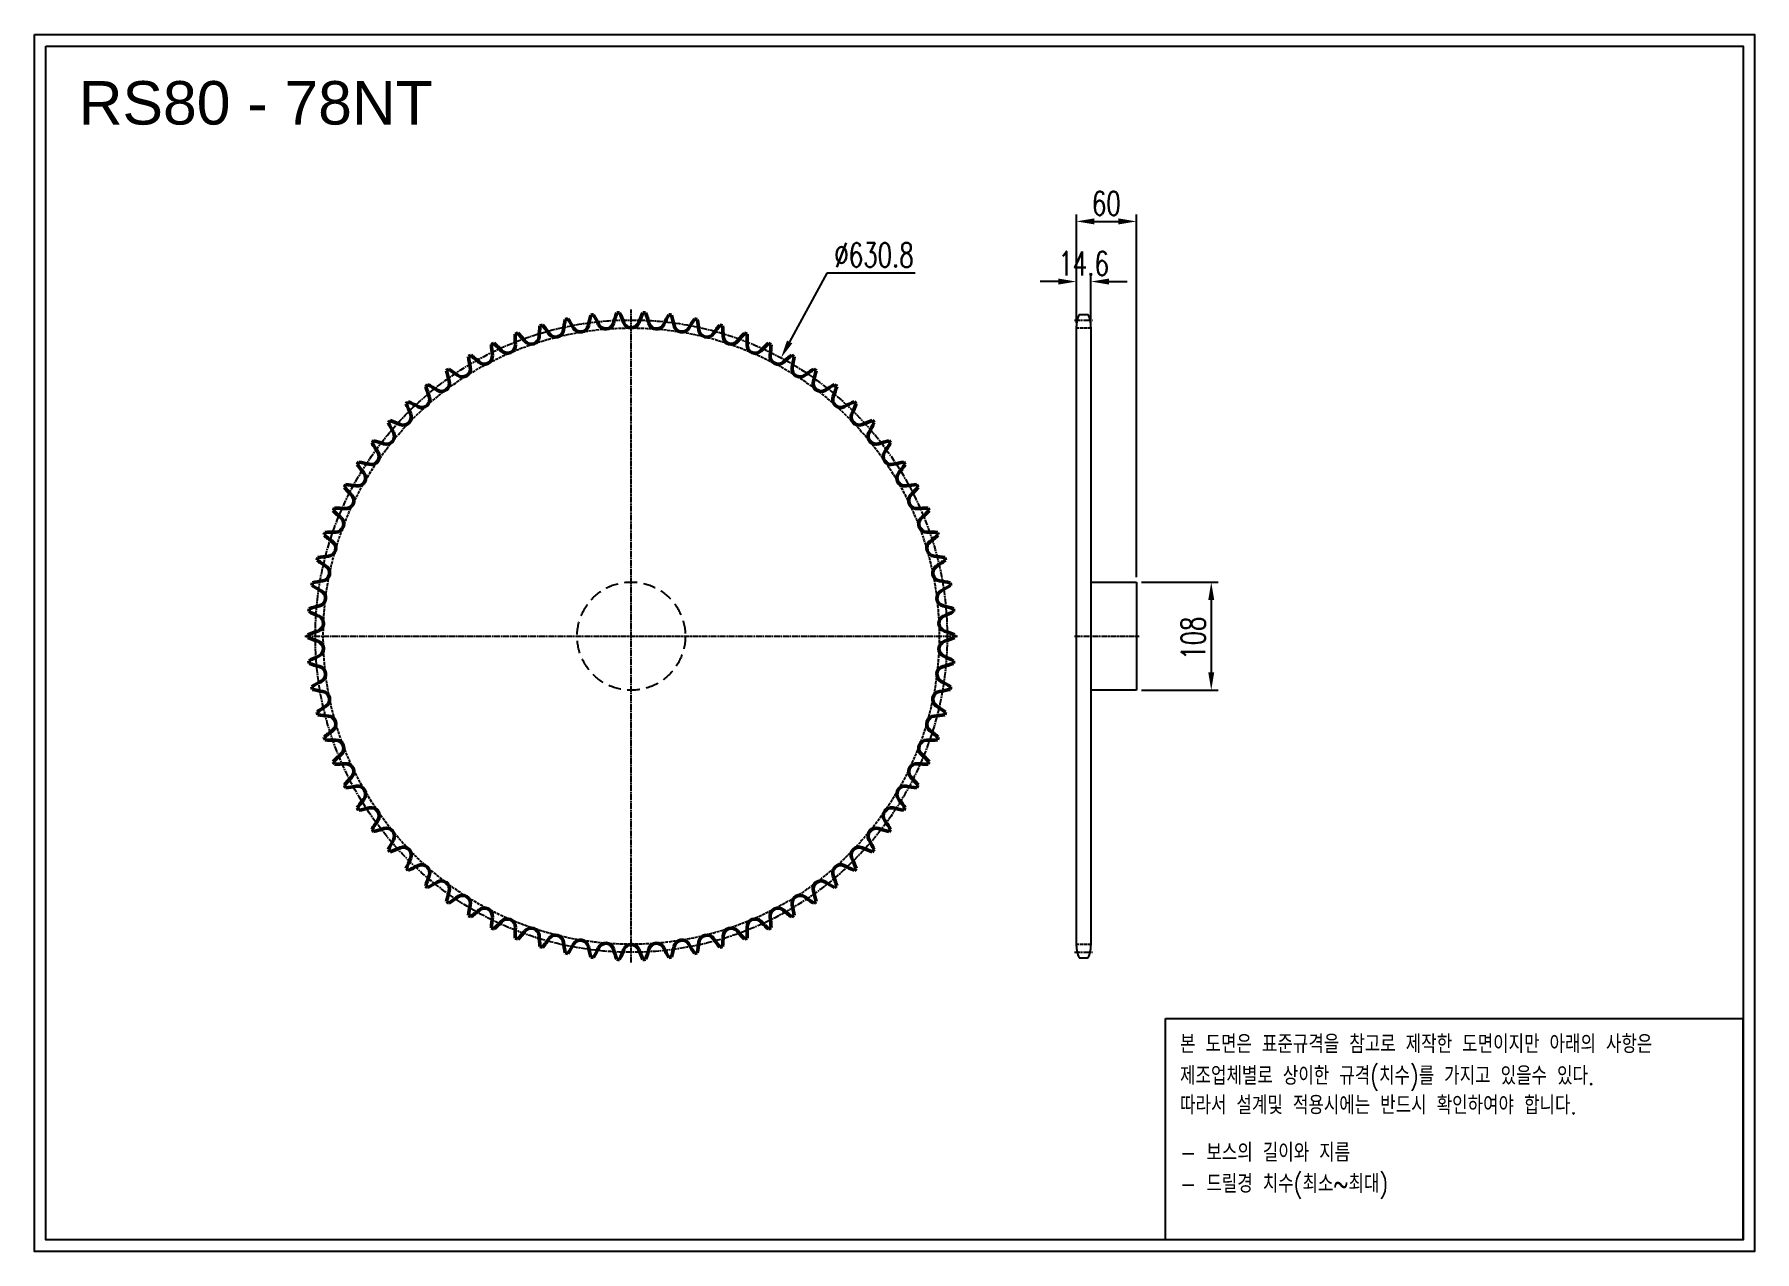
# Model space of a CAD drawing. Header units: millimetres. Extents: x -50279 to -48561, y 22702 to 23916.
import ezdxf

# ---------------------------------------------------------------- set-up
doc = ezdxf.new("R2010")
doc.units = ezdxf.units.MM
for name, pattern in [('AM_ISO02W050', [7.5, 6, -1.5]), ('AM_ISO02W050x2', [3.75, 3, -0.75]), ('AM_ISO08W050', [18, 12, -1.5, 3, -1.5]), ('AM_ISO08W050x2', [9, 6, -0.75, 1.5, -0.75]), ('HIDDEN', [9.525, 6.35, -3.175])]:
    doc.linetypes.add(name, pattern=pattern)
for name, color, linetype, lineweight in [('AM_0N', 7, 'Continuous', 50), ('AM_3N', 6, 'AM_ISO02W050', 25), ('AM_7', 4, 'AM_ISO08W050', 25), ('AM_7N', 4, 'AM_ISO08W050', 25)]:
    doc.layers.add(name, color=color, linetype=linetype, lineweight=lineweight)
doc.layers.add('HL', color=2, linetype='HIDDEN')
doc.layers.add('S-DIM', color=7, linetype='Continuous')
doc.styles.add('HAN', font='ROMANS.shx', dxfattribs={"width": 0.7, "bigfont": 'whgtxt.shx'})
doc.styles.add('HSG', font='SIMPLEX.shx', dxfattribs={"width": 0.7, "bigfont": 'HSG.shx'})
doc.styles.get("Standard").update_dxf_attribs({"font": 'arial.ttf'})
doc.dimstyles.new('APP36', dxfattribs={"dimscale": 10, "dimtxt": 2.4, "dimasz": 1.8, "dimexe": 0.7, "dimexo": 0.5, "dimgap": 0.6, "dimtad": 1, "dimtoh": 1, "dimdec": 1, "dimrnd": 0.01, "dimzin": 9, "dimdsep": 46, "dimtxsty": 'HSG', "dimcen": 0, "dimclrd": 1, "dimclre": 1, "dimclrt": 256, "dimazin": 2, "dimtp": 1, "dimtm": 1, "dimtfac": 0.5, "dimtdec": 1, "dimtofl": 0, "dimtmove": 0, "dimatfit": 3, "dimfxl": 0, "dimtvp": 1, "dimtolj": 2, "dimlwd": -1, "dimlwe": -1, "dimarcsym": 0})

# ---------------------------------------------------------------- blocks, each defined once
blk = doc.blocks.new('*D1')
at = {"layer": 'Defpoints', "color": 0, "transparency": 16777216}
for p in [(-49178.6, 23369.8), (-49178.6, 23261.8), (-49103.9, 23261.8)]:
    blk.add_point(p, dxfattribs=at)
at = {"layer": 'S-DIM', "color": 1, "transparency": 16777216}
for p, q in [((-49173.6, 23369.8), (-49096.9, 23369.8)), ((-49103.9, 23351.8), (-49103.9, 23279.8)), ((-49173.6, 23261.8), (-49096.9, 23261.8))]:
    blk.add_line(p, q, dxfattribs=at)
for points in [[(-49106.9, 23351.8), (-49100.9, 23351.8), (-49103.9, 23369.8)], [(-49106.9, 23279.8), (-49100.9, 23279.8), (-49103.9, 23261.8)]]:
    blk.add_solid(points, dxfattribs=at)
at = {"layer": 'S-DIM', "transparency": 16777216, "insert": (-49121.9, 23313.8), "char_height": 24, "attachment_point": 5, "rotation": 90, "style": 'HSG'}
blk.add_mtext('\\A2;108', dxfattribs=at)
blk = doc.blocks.new('*D2')
at = {"layer": 'Defpoints', "color": 0, "transparency": 16777216}
for p in [(-49224, 23669.6), (-49238.6, 23623.3), (-49224, 23623.3)]:
    blk.add_point(p, dxfattribs=at)
at = {"layer": 'S-DIM', "color": 1, "transparency": 16777216}
for p, q in [((-49256.6, 23669.6), (-49274.6, 23669.6)), ((-49238.6, 23628.3), (-49238.6, 23676.6)), ((-49224, 23628.3), (-49224, 23676.6)), ((-49206, 23669.6), (-49188, 23669.6))]:
    blk.add_line(p, q, dxfattribs=at)
for points in [[(-49256.6, 23672.6), (-49256.6, 23666.6), (-49238.6, 23669.6)], [(-49206, 23672.6), (-49206, 23666.6), (-49224, 23669.6)]]:
    blk.add_solid(points, dxfattribs=at)
at = {"layer": 'S-DIM', "transparency": 16777216, "insert": (-49231.3, 23687.6), "char_height": 24, "attachment_point": 5, "style": 'HSG'}
blk.add_mtext('\\A2;14.6', dxfattribs=at)
blk = doc.blocks.new('*D3')
at = {"layer": 'Defpoints', "color": 0, "transparency": 16777216}
for p in [(-49178.6, 23729.6), (-49238.6, 23623.3), (-49178.6, 23369.8)]:
    blk.add_point(p, dxfattribs=at)
at = {"layer": 'S-DIM', "color": 1, "transparency": 16777216}
for p, q in [((-49238.6, 23628.3), (-49238.6, 23736.6)), ((-49178.6, 23374.8), (-49178.6, 23736.6)), ((-49220.6, 23729.6), (-49196.6, 23729.6))]:
    blk.add_line(p, q, dxfattribs=at)
for points in [[(-49220.6, 23732.6), (-49220.6, 23726.6), (-49238.6, 23729.6)], [(-49196.6, 23732.6), (-49196.6, 23726.6), (-49178.6, 23729.6)]]:
    blk.add_solid(points, dxfattribs=at)
at = {"layer": 'S-DIM', "transparency": 16777216, "insert": (-49208.6, 23747.6), "char_height": 24, "attachment_point": 5, "style": 'HSG'}
blk.add_mtext('\\A2;60', dxfattribs=at)
blk = doc.blocks.new('*D4')
at = {"layer": 'Defpoints', "color": 0, "transparency": 16777216}
for p in [(-49533.4, 23593.5), (-49832.6, 23038.1)]:
    blk.add_point(p, dxfattribs=at)
at = {"layer": 'S-DIM', "color": 1, "transparency": 16777216}
for p, q in [((-49487.8, 23678.1), (-49524.9, 23609.3)), ((-49399.4, 23678.1), (-49487.8, 23678.1))]:
    blk.add_line(p, q, dxfattribs=at)
blk.add_solid([(-49527.5, 23610.8), (-49522.2, 23607.9), (-49533.4, 23593.5)], dxfattribs=at)
at = {"layer": 'S-DIM', "transparency": 16777216, "insert": (-49440.6, 23696.1), "char_height": 24, "attachment_point": 5, "style": 'HSG'}
blk.add_mtext('\\A2;∅630.8', dxfattribs=at)
blk = doc.blocks.new('notice1')
at = {"color": 4}
blk.add_lwpolyline([(-22142.12, 1735.9), (-22053.8, 1735.9), (-22053.8, 1702.07), (-22142.12, 1702.07)], close=True, dxfattribs=at)
at = {"color": 4, "style": 'HAN', "width": 0.8}
for s, p in [('본 도면은 표준규격을 참고로 제작한 도면이지만 아래의 사항은', (-22139.9, 1730.62)), ('제조업체별로 상이한 규격(치수)를 가지고 있을수 있다.', (-22139.9, 1725.78)), ('따라서 설계및 적용시에는 반드시 확인하여야 합니다.', (-22139.9, 1721.28)), ('- 보스의 길이와 지름', (-22139.9, 1714.03)), ('- 드릴경 치수(최소~최대)', (-22139.9, 1709.27))]:
    blk.add_text(s, height=2.7949, dxfattribs=at).set_placement(p)

msp = doc.modelspace()

# ---------------------------------------------------------------- linework, layer by layer
for p, q in [((-49235.83, 23636.84), (-49226.83, 23636.84)), ((-49238.63, 23624.14), (-49238.63, 23007.51)), ((-49224.03, 23624.14), (-49224.03, 23007.51)), ((-49224.03, 23369.82), (-49178.63, 23369.82)), ((-49178.63, 23369.82), (-49178.63, 23261.82)), ((-49178.63, 23261.82), (-49224.03, 23261.82)), ((-49235.83, 22994.81), (-49226.83, 22994.81))]:
    msp.add_line(p, q)
for points in [[(-50278.88, 23916.16), (-48561.42, 23916.16), (-48561.42, 22701.79), (-50278.88, 22701.79)], [(-50267.31, 23904.59), (-48572.99, 23904.59), (-48572.99, 22713.36), (-50267.31, 22713.36)]]:
    msp.add_lwpolyline(points, close=True)
for centre, start, end in [((-49208.43, 23624.14), 155.13196, 180), ((-49254.23, 23624.14), 0, 24.86804), ((-49208.43, 23007.51), 180, 204.86804), ((-49254.23, 23007.51), 335.13196, 0)]:
    msp.add_arc(centre, 30.2, start, end)
at = {"layer": 'AM_0N'}
for centre, radius, start, end in [((-49682.99, 23315.82), 322.77, 101.29472, 101.78221), ((-49872.83, 23547.45), 152.45, 29.80769, 33.83608), ((-49576.26, 23595.65), 152.45, 164.62546, 168.65385), ((-49682.99, 23315.82), 322.77, 96.67933, 97.16682), ((-49853.58, 23561.98), 152.45, 25.19231, 29.2207), ((-49554.09, 23586.16), 152.45, 160.01007, 164.03846), ((-49682.99, 23315.82), 322.77, 92.06395, 92.55144), ((-49833.22, 23574.91), 152.45, 20.57692, 24.60531), ((-49532.76, 23574.91), 152.45, 155.39469, 159.42308), ((-49682.99, 23315.82), 322.77, 87.44856, 87.93605), ((-49811.88, 23586.16), 152.45, 15.96154, 19.98993), ((-49512.4, 23561.98), 152.45, 150.7793, 154.80769), ((-49682.99, 23315.82), 322.77, 82.83318, 83.32067), ((-49789.71, 23595.65), 152.45, 11.34615, 15.37454), ((-49493.14, 23547.45), 152.45, 146.16392, 150.19231), ((-49682.99, 23315.82), 322.77, 78.21779, 78.70528), ((-49646.33, 23613.06), 152.45, 178.47161, 182.5), ((-49682.99, 23315.82), 322.77, 110.52549, 111.01298), ((-49907.53, 23514), 152.45, 39.03846, 43.06685), ((-49622.53, 23609.15), 152.45, 173.85623, 177.88462), ((-49682.99, 23315.82), 322.77, 105.9101, 106.39759), ((-49890.86, 23531.43), 152.45, 34.42308, 38.45147), ((-49758.49, 23622.14), 8.02, 214.42308, 353.26923), ((-49599.13, 23603.33), 152.45, 169.24084, 173.26923), ((-49733.6, 23627.22), 8.02, 209.80769, 348.65385), ((-49708.37, 23630.28), 8.02, 205.19231, 344.03846), ((-49682.99, 23631.31), 8.02, 200.57692, 339.42308), ((-49657.6, 23630.28), 8.02, 195.96154, 334.80769), ((-49632.38, 23627.22), 8.02, 191.34615, 330.19231), ((-49766.85, 23603.33), 152.45, 6.73077, 10.75916), ((-49607.49, 23622.14), 8.02, 186.73077, 325.57692), ((-49475.12, 23531.43), 152.45, 141.54853, 145.57692), ((-49682.99, 23315.82), 322.77, 73.60241, 74.0899), ((-49743.44, 23609.15), 152.45, 2.11538, 6.14377), ((-49458.45, 23514), 152.45, 136.93315, 140.96154), ((-49682.99, 23315.82), 322.77, 68.98702, 69.47451), ((-49719.64, 23613.06), 152.45, 357.5, 1.52839), ((-49682.99, 23315.82), 322.77, 115.14087, 115.62836), ((-49670.37, 23615.05), 152.45, 183.087, 187.11538), ((-49922.75, 23495.29), 152.45, 43.65385, 47.68224), ((-49806.65, 23606.06), 8.02, 223.65385, 2.5), ((-49782.89, 23615.07), 8.02, 219.03846, 357.88462), ((-49583.09, 23615.07), 8.02, 182.11538, 320.96154), ((-49559.33, 23606.06), 8.02, 177.5, 316.34615), ((-49443.23, 23495.29), 152.45, 132.31776, 136.34615), ((-49682.99, 23315.82), 322.77, 64.37164, 64.85913), ((-49695.61, 23615.05), 152.45, 352.88462, 356.913), ((-49682.99, 23315.82), 322.77, 124.37164, 124.85913), ((-49948.43, 23454.51), 152.45, 52.88462, 56.913), ((-49851.6, 23582.47), 8.02, 232.88462, 11.73077), ((-49682.99, 23315.82), 322.77, 119.75625, 120.24375), ((-49694.49, 23615.09), 152.45, 187.70238, 191.73077), ((-49936.41, 23475.42), 152.45, 48.26923, 52.29762), ((-49829.6, 23595.17), 8.02, 228.26923, 7.11538), ((-49536.38, 23595.17), 8.02, 172.88462, 311.73077), ((-49429.56, 23475.42), 152.45, 127.70238, 131.73077), ((-49682.99, 23315.82), 322.77, 59.75625, 60.24375), ((-49514.37, 23582.47), 8.02, 168.26923, 307.11538), ((-49671.49, 23615.09), 152.45, 348.26923, 352.29762), ((-49417.54, 23454.51), 152.45, 123.087, 127.11538), ((-49682.99, 23315.82), 322.77, 55.14087, 55.62836), ((-49682.99, 23315.82), 322.77, 128.98702, 129.47451), ((-49742.34, 23609.37), 152.45, 196.93315, 200.96154), ((-49958.73, 23432.7), 152.45, 57.5, 61.52839), ((-49872.51, 23568.03), 8.02, 237.5, 16.34615), ((-49718.53, 23613.2), 152.45, 192.31776, 196.34615), ((-49493.46, 23568.03), 8.02, 163.65385, 302.5), ((-49647.45, 23613.2), 152.45, 343.65385, 347.68224), ((-49407.25, 23432.7), 152.45, 118.47161, 122.5), ((-49623.63, 23609.37), 152.45, 339.03846, 343.06685), ((-49682.99, 23315.82), 322.77, 50.52549, 51.01298), ((-49682.99, 23315.82), 322.77, 133.60241, 134.0899), ((-49765.77, 23603.64), 152.45, 201.54853, 205.57692), ((-49967.24, 23410.13), 152.45, 62.11538, 66.14377), ((-49892.19, 23551.97), 8.02, 242.11538, 20.96154), ((-49473.78, 23551.97), 8.02, 159.03846, 297.88462), ((-49398.74, 23410.13), 152.45, 113.85623, 117.88462), ((-49600.2, 23603.64), 152.45, 334.42308, 338.45147), ((-49682.99, 23315.82), 322.77, 45.9101, 46.39759), ((-49682.99, 23315.82), 322.77, 138.21779, 138.70528), ((-49973.91, 23386.95), 152.45, 66.73077, 70.75916), ((-49910.52, 23534.37), 8.02, 246.73077, 25.57692), ((-49455.46, 23534.37), 8.02, 154.42308, 293.26923), ((-49392.07, 23386.95), 152.45, 109.24084, 113.26923), ((-49682.99, 23315.82), 322.77, 41.29472, 41.78221), ((-49927.36, 23515.35), 8.02, 251.34615, 30.19231), ((-49788.66, 23596.05), 152.45, 206.16392, 210.19231), ((-49438.61, 23515.35), 8.02, 149.80769, 288.65385), ((-49577.31, 23596.05), 152.45, 329.80769, 333.83608), ((-49942.63, 23495.04), 8.02, 255.96154, 34.80769), ((-49682.99, 23315.82), 322.77, 142.83318, 143.32067), ((-49810.87, 23586.64), 152.45, 210.7793, 214.80769), ((-49978.69, 23363.31), 152.45, 71.34615, 75.37454), ((-49387.29, 23363.31), 152.45, 104.62546, 108.65385), ((-49423.35, 23495.04), 8.02, 145.19231, 284.03846), ((-49555.11, 23586.64), 152.45, 325.19231, 329.2207), ((-49682.99, 23315.82), 322.77, 36.67933, 37.16682), ((-49956.2, 23473.57), 8.02, 260.57692, 39.42308), ((-49682.99, 23315.82), 322.77, 147.44856, 147.93605), ((-49832.25, 23575.47), 152.45, 215.39469, 219.42308), ((-49981.55, 23339.36), 152.45, 75.96154, 79.98993), ((-49384.43, 23339.36), 152.45, 100.01007, 104.03846), ((-49409.77, 23473.57), 8.02, 140.57692, 279.42308), ((-49533.73, 23575.47), 152.45, 320.57692, 324.60531), ((-49682.99, 23315.82), 322.77, 32.06395, 32.55144), ((-49682.99, 23315.82), 322.77, 152.06395, 152.55144), ((-49852.66, 23562.62), 152.45, 220.01007, 224.03846), ((-49982.48, 23315.26), 152.45, 80.57692, 84.60531), ((-49383.5, 23315.26), 152.45, 95.39469, 99.42308), ((-49513.32, 23562.62), 152.45, 315.96154, 319.98993), ((-49682.99, 23315.82), 322.77, 27.44856, 27.93605), ((-49682.99, 23315.82), 322.77, 156.67933, 157.16682), ((-49981.46, 23291.17), 152.45, 85.19231, 89.2207), ((-49968.01, 23451.07), 8.02, 265.19231, 44.03846), ((-49397.97, 23451.07), 8.02, 135.96154, 274.80769), ((-49384.52, 23291.17), 152.45, 90.7793, 94.80769), ((-49682.99, 23315.82), 322.77, 22.83318, 23.32067), ((-49871.96, 23548.16), 152.45, 224.62546, 228.65385), ((-49977.97, 23427.7), 8.02, 269.80769, 48.65385), ((-49388.01, 23427.7), 8.02, 131.34615, 270.19231), ((-49494.01, 23548.16), 152.45, 311.34615, 315.37454), ((-49682.99, 23315.82), 322.77, 161.29472, 161.78221), ((-49890.05, 23532.2), 152.45, 229.24084, 233.26923), ((-49978.51, 23267.23), 152.45, 89.80769, 93.83608), ((-49986.02, 23403.6), 8.02, 274.42308, 53.26923), ((-49387.47, 23267.23), 152.45, 86.16392, 90.19231), ((-49379.96, 23403.6), 8.02, 126.73077, 265.57692), ((-49475.93, 23532.2), 152.45, 306.73077, 310.75916), ((-49682.99, 23315.82), 322.77, 18.21779, 18.70528), ((-49682.99, 23315.82), 322.77, 165.9101, 166.39759), ((-49973.64, 23243.61), 152.45, 94.42308, 98.45147), ((-49392.34, 23243.61), 152.45, 81.54853, 85.57692), ((-49682.99, 23315.82), 322.77, 13.60241, 14.0899), ((-49906.79, 23514.84), 152.45, 233.85623, 237.88462), ((-49992.1, 23378.93), 8.02, 279.03846, 57.88462), ((-49373.88, 23378.93), 8.02, 122.11538, 260.96154), ((-49459.19, 23514.84), 152.45, 302.11538, 306.14377), ((-49682.99, 23315.82), 322.77, 170.52549, 171.01298), ((-49922.08, 23496.19), 152.45, 238.47161, 242.5), ((-49966.89, 23220.45), 152.45, 99.03846, 103.06685), ((-49996.17, 23353.85), 8.02, 283.65385, 62.5), ((-49369.81, 23353.85), 8.02, 117.5, 256.34615), ((-49399.09, 23220.45), 152.45, 76.93315, 80.96154), ((-49443.9, 23496.19), 152.45, 297.5, 301.52839), ((-49682.99, 23315.82), 322.77, 8.98702, 9.47451), ((-49682.99, 23315.82), 322.77, 175.14087, 175.62836), ((-49935.81, 23476.36), 152.45, 243.087, 247.11538), ((-49958.29, 23197.92), 152.45, 103.65385, 107.68224), ((-49407.69, 23197.92), 152.45, 72.31776, 76.34615), ((-49430.16, 23476.36), 152.45, 292.88462, 296.913), ((-49682.99, 23315.82), 322.77, 4.37164, 4.85913), ((-49998.22, 23328.53), 8.02, 288.26923, 67.11538), ((-49367.76, 23328.53), 8.02, 112.88462, 251.73077), ((-49682.99, 23315.82), 322.77, 179.75625, 180.24375), ((-49947.91, 23176.15), 152.45, 108.26923, 112.29762), ((-49947.91, 23455.5), 152.45, 247.70238, 251.73077), ((-49998.22, 23303.12), 8.02, 292.88462, 71.73077), ((-49367.76, 23303.12), 8.02, 108.26923, 247.11538), ((-49418.07, 23176.15), 152.45, 67.70238, 71.73077), ((-49418.07, 23455.5), 152.45, 288.26923, 292.29762), ((-49682.99, 23315.82), 322.77, 359.75625, 0.24375), ((-49935.81, 23155.28), 152.45, 112.88462, 116.913), ((-49682.99, 23315.82), 322.77, 184.37164, 184.85913), ((-49430.16, 23155.28), 152.45, 63.087, 67.11538), ((-49682.99, 23315.82), 322.77, 355.14087, 355.62836), ((-49958.29, 23433.73), 152.45, 252.31776, 256.34615), ((-49996.17, 23277.8), 8.02, 297.5, 76.34615), ((-49369.81, 23277.8), 8.02, 103.65385, 242.5), ((-49407.69, 23433.73), 152.45, 283.65385, 287.68224), ((-49922.08, 23135.46), 152.45, 117.5, 121.52839), ((-49682.99, 23315.82), 322.77, 188.98702, 189.47451), ((-49966.89, 23411.19), 152.45, 256.93315, 260.96154), ((-49992.1, 23252.72), 8.02, 302.11538, 80.96154), ((-49373.88, 23252.72), 8.02, 99.03846, 237.88462), ((-49399.09, 23411.19), 152.45, 279.03846, 283.06685), ((-49443.9, 23135.46), 152.45, 58.47161, 62.5), ((-49682.99, 23315.82), 322.77, 350.52549, 351.01298), ((-49906.79, 23116.81), 152.45, 122.11538, 126.14377), ((-49682.99, 23315.82), 322.77, 193.60241, 194.0899), ((-49973.64, 23388.04), 152.45, 261.54853, 265.57692), ((-49392.34, 23388.04), 152.45, 274.42308, 278.45147), ((-49459.19, 23116.81), 152.45, 53.85623, 57.88462), ((-49682.99, 23315.82), 322.77, 345.9101, 346.39759), ((-49890.05, 23099.44), 152.45, 126.73077, 130.75916), ((-49986.02, 23228.05), 8.02, 306.73077, 85.57692), ((-49379.96, 23228.05), 8.02, 94.42308, 233.26923), ((-49475.93, 23099.44), 152.45, 49.24084, 53.26923), ((-49682.99, 23315.82), 322.77, 198.21779, 198.70528), ((-49978.51, 23364.42), 152.45, 266.16392, 270.19231), ((-49977.97, 23203.95), 8.02, 311.34615, 90.19231), ((-49388.01, 23203.95), 8.02, 89.80769, 228.65385), ((-49387.47, 23364.42), 152.45, 269.80769, 273.83608), ((-49682.99, 23315.82), 322.77, 341.29472, 341.78221), ((-49871.96, 23083.48), 152.45, 131.34615, 135.37454), ((-49682.99, 23315.82), 322.77, 202.83318, 203.32067), ((-49981.46, 23340.48), 152.45, 270.7793, 274.80769), ((-49968.01, 23180.58), 8.02, 315.96154, 94.80769), ((-49397.97, 23180.58), 8.02, 85.19231, 224.03846), ((-49384.52, 23340.48), 152.45, 265.19231, 269.2207), ((-49494.01, 23083.48), 152.45, 44.62546, 48.65385), ((-49682.99, 23315.82), 322.77, 336.67933, 337.16682), ((-49852.66, 23069.03), 152.45, 135.96154, 139.98993), ((-49513.32, 23069.03), 152.45, 40.01007, 44.03846), ((-49682.99, 23315.82), 322.77, 207.44856, 207.93605), ((-49982.48, 23316.38), 152.45, 275.39469, 279.42308), ((-49956.2, 23158.08), 8.02, 320.57692, 99.42308), ((-49832.25, 23056.18), 152.45, 140.57692, 144.60531), ((-49409.77, 23158.08), 8.02, 80.57692, 219.42308), ((-49533.73, 23056.18), 152.45, 35.39469, 39.42308), ((-49383.5, 23316.38), 152.45, 260.57692, 264.60531), ((-49682.99, 23315.82), 322.77, 332.06395, 332.55144), ((-49682.99, 23315.82), 322.77, 212.06395, 212.55144), ((-49981.55, 23292.28), 152.45, 280.01007, 284.03846), ((-49942.63, 23136.61), 8.02, 325.19231, 104.03846), ((-49423.35, 23136.61), 8.02, 75.96154, 214.80769), ((-49384.43, 23292.28), 152.45, 255.96154, 259.98993), ((-49682.99, 23315.82), 322.77, 327.44856, 327.93605), ((-49810.87, 23045.01), 152.45, 145.19231, 149.2207), ((-49682.99, 23315.82), 322.77, 216.67933, 217.16682), ((-49978.69, 23268.34), 152.45, 284.62546, 288.65385), ((-49927.36, 23116.3), 8.02, 329.80769, 108.65385), ((-49438.61, 23116.3), 8.02, 71.34615, 210.19231), ((-49387.29, 23268.34), 152.45, 251.34615, 255.37454), ((-49555.11, 23045.01), 152.45, 30.7793, 34.80769), ((-49682.99, 23315.82), 322.77, 322.83318, 323.32067), ((-49788.66, 23035.6), 152.45, 149.80769, 153.83608), ((-49682.99, 23315.82), 322.77, 221.29472, 221.78221), ((-49973.91, 23244.7), 152.45, 289.24084, 293.26923), ((-49910.52, 23097.28), 8.02, 334.42308, 113.26923), ((-49455.46, 23097.28), 8.02, 66.73077, 205.57692), ((-49392.07, 23244.7), 152.45, 246.73077, 250.75916), ((-49577.31, 23035.6), 152.45, 26.16392, 30.19231), ((-49682.99, 23315.82), 322.77, 318.21779, 318.70528), ((-49765.77, 23028), 152.45, 154.42308, 158.45147), ((-49682.99, 23315.82), 322.77, 225.9101, 226.39759), ((-49967.24, 23221.52), 152.45, 293.85623, 297.88462), ((-49892.19, 23079.68), 8.02, 339.03846, 117.88462), ((-49473.78, 23079.68), 8.02, 62.11538, 200.96154), ((-49398.74, 23221.52), 152.45, 242.11538, 246.14377), ((-49600.2, 23028), 152.45, 21.54853, 25.57692), ((-49682.99, 23315.82), 322.77, 313.60241, 314.0899), ((-49742.34, 23022.28), 152.45, 159.03846, 163.06685), ((-49682.99, 23315.82), 322.77, 230.52549, 231.01298), ((-49958.73, 23198.95), 152.45, 298.47161, 302.5), ((-49872.51, 23063.61), 8.02, 343.65385, 122.5), ((-49493.46, 23063.61), 8.02, 57.5, 196.34615), ((-49407.25, 23198.95), 152.45, 237.5, 241.52839), ((-49623.63, 23022.28), 152.45, 16.93315, 20.96154), ((-49682.99, 23315.82), 322.77, 308.98702, 309.47451), ((-49718.53, 23018.45), 152.45, 163.65385, 167.68224), ((-49682.99, 23315.82), 322.77, 235.14087, 235.62836), ((-49948.43, 23177.14), 152.45, 303.087, 307.11538), ((-49851.6, 23049.18), 8.02, 348.26923, 127.11538), ((-49514.37, 23049.18), 8.02, 52.88462, 191.73077), ((-49417.54, 23177.14), 152.45, 232.88462, 236.913), ((-49647.45, 23018.45), 152.45, 12.31776, 16.34615), ((-49682.99, 23315.82), 322.77, 304.37164, 304.85913), ((-49694.49, 23016.56), 152.45, 168.26923, 172.29762), ((-49682.99, 23315.82), 322.77, 239.75625, 240.24375), ((-49936.41, 23156.23), 152.45, 307.70238, 311.73077), ((-49829.6, 23036.48), 8.02, 352.88462, 131.73077), ((-49670.37, 23016.6), 152.45, 172.88462, 176.913), ((-49922.75, 23136.36), 152.45, 312.31776, 316.34615), ((-49806.65, 23025.59), 8.02, 357.5, 136.34615), ((-49559.33, 23025.59), 8.02, 43.65385, 182.5), ((-49443.23, 23136.36), 152.45, 223.65385, 227.68224), ((-49536.38, 23036.48), 8.02, 48.26923, 187.11538), ((-49695.61, 23016.6), 152.45, 3.087, 7.11538), ((-49429.56, 23156.23), 152.45, 228.26923, 232.29762), ((-49682.99, 23315.82), 322.77, 299.75625, 300.24375), ((-49671.49, 23016.56), 152.45, 7.70238, 11.73077), ((-49682.99, 23315.82), 322.77, 244.37164, 244.85913), ((-49646.33, 23018.59), 152.45, 177.5, 181.52839), ((-49682.99, 23315.82), 322.77, 248.98702, 249.47451), ((-49907.53, 23117.65), 152.45, 316.93315, 320.96154), ((-49782.89, 23016.58), 8.02, 2.11538, 140.96154), ((-49622.53, 23022.5), 152.45, 182.11538, 186.14377), ((-49890.86, 23100.22), 152.45, 321.54853, 325.57692), ((-49758.49, 23009.51), 8.02, 6.73077, 145.57692), ((-49607.49, 23009.51), 8.02, 34.42308, 173.26923), ((-49475.12, 23100.22), 152.45, 214.42308, 218.45147), ((-49743.44, 23022.5), 152.45, 353.85623, 357.88462), ((-49583.09, 23016.58), 8.02, 39.03846, 177.88462), ((-49458.45, 23117.65), 152.45, 219.03846, 223.06685), ((-49682.99, 23315.82), 322.77, 290.52549, 291.01298), ((-49719.64, 23018.59), 152.45, 358.47161, 2.5), ((-49682.99, 23315.82), 322.77, 295.14087, 295.62836), ((-49682.99, 23315.82), 322.77, 253.60241, 254.0899), ((-49599.13, 23028.32), 152.45, 186.73077, 190.75916), ((-49682.99, 23315.82), 322.77, 258.21779, 258.70528), ((-49872.83, 23084.19), 152.45, 326.16392, 330.19231), ((-49733.6, 23004.43), 8.02, 11.34615, 150.19231), ((-49576.26, 23036), 152.45, 191.34615, 195.37454), ((-49853.58, 23069.67), 152.45, 330.7793, 334.80769), ((-49708.37, 23001.36), 8.02, 15.96154, 154.80769), ((-49554.09, 23045.49), 152.45, 195.96154, 199.98993), ((-49833.22, 23056.74), 152.45, 335.39469, 339.42308), ((-49682.99, 23000.34), 8.02, 20.57692, 159.42308), ((-49532.76, 23056.74), 152.45, 200.57692, 204.60531), ((-49811.88, 23045.49), 152.45, 340.01007, 344.03846), ((-49657.6, 23001.36), 8.02, 25.19231, 164.03846), ((-49512.4, 23069.67), 152.45, 205.19231, 209.2207), ((-49789.71, 23036), 152.45, 344.62546, 348.65385), ((-49632.38, 23004.43), 8.02, 29.80769, 168.65385), ((-49493.14, 23084.19), 152.45, 209.80769, 213.83608), ((-49682.99, 23315.82), 322.77, 281.29472, 281.78221), ((-49766.85, 23028.32), 152.45, 349.24084, 353.26923), ((-49682.99, 23315.82), 322.77, 285.9101, 286.39759), ((-49682.99, 23315.82), 322.77, 262.83318, 263.32067), ((-49682.99, 23315.82), 322.77, 267.44856, 267.93605), ((-49682.99, 23315.82), 322.77, 272.06395, 272.55144), ((-49682.99, 23315.82), 322.77, 276.67933, 277.16682)]:
    msp.add_arc(centre, radius, start, end, dxfattribs=at)
at = {"layer": 'AM_3N', "linetype": 'AM_ISO02W050x2'}
for p, q in [((-49238.63, 23623.29), (-49224.03, 23623.29)), ((-49238.63, 23008.36), (-49224.03, 23008.36))]:
    msp.add_line(p, q, dxfattribs=at)
msp.add_circle((-49682.99, 23315.82), 307.46, dxfattribs=at)
at = {"layer": 'AM_7', "linetype": 'AM_ISO08W050x2'}
for p, q in [((-49240.57, 23631.23), (-49222.09, 23631.23)), ((-49240.57, 23315.82), (-49175.82, 23315.82)), ((-49240.57, 23000.42), (-49222.09, 23000.42))]:
    msp.add_line(p, q, dxfattribs=at)
msp.add_circle((-49682.99, 23315.82), 315.4, dxfattribs=at)
at = {"layer": 'AM_7N', "linetype": 'AM_ISO08W050x2'}
for p, q in [((-49682.99, 22990.06), (-49682.99, 23641.59)), ((-50008.76, 23315.82), (-49357.22, 23315.82))]:
    msp.add_line(p, q, dxfattribs=at)
at = {"layer": 'HL', "ltscale": 2}
msp.add_circle((-49682.99, 23315.82), 54, dxfattribs=at)

# ---------------------------------------------------------------- block references
at = {"xscale": 6.527910445055999, "yscale": 6.527910445055999, "zscale": 6.527910445055999}
msp.add_blockref('notice1', (95392.22, 11602.41), dxfattribs=at)

# ---------------------------------------------------------------- texts
msp.add_text('RS80 - 78NT', height=43.3701).set_placement((-50234.65, 23826.23))

# ---------------------------------------------------------------- dimensions: what is measured, and where the dimension line sits
at = {"layer": 'S-DIM'}
dim = msp.add_linear_dim(base=(-49178.63, 23729.6), p1=(-49238.63, 23623.29), p2=(-49178.63, 23369.82), dimstyle='APP36', dxfattribs=at)
dim.commit()
dim.dimension.update_dxf_attribs({"geometry": '*D3', "text_midpoint": (-49208.63, 23747.6)})
dim = msp.add_diameter_dim_2p(p1=(-49832.57, 23038.15), p2=(-49533.4, 23593.5), dimstyle='APP36', dxfattribs=at)
dim.commit()
dim.dimension.update_dxf_attribs({"geometry": '*D4', "text_midpoint": (-49440.63, 23678.09), "dimtype": 131})
dim = msp.add_linear_dim(base=(-49224.03, 23669.6), p1=(-49238.63, 23623.29), p2=(-49224.03, 23623.29), dimstyle='APP36', dxfattribs=at)
dim.commit()
dim.dimension.update_dxf_attribs({"geometry": '*D2', "text_midpoint": (-49231.33, 23669.6), "dimtype": 128})
dim = msp.add_linear_dim(base=(-49103.89, 23261.82), p1=(-49178.63, 23369.82), p2=(-49178.63, 23261.82), angle=90, dimstyle='APP36', dxfattribs=at)
dim.commit()
dim.dimension.update_dxf_attribs({"geometry": '*D1', "text_midpoint": (-49103.89, 23313.78), "dimtype": 128})

doc.saveas('drawing.dxf')
